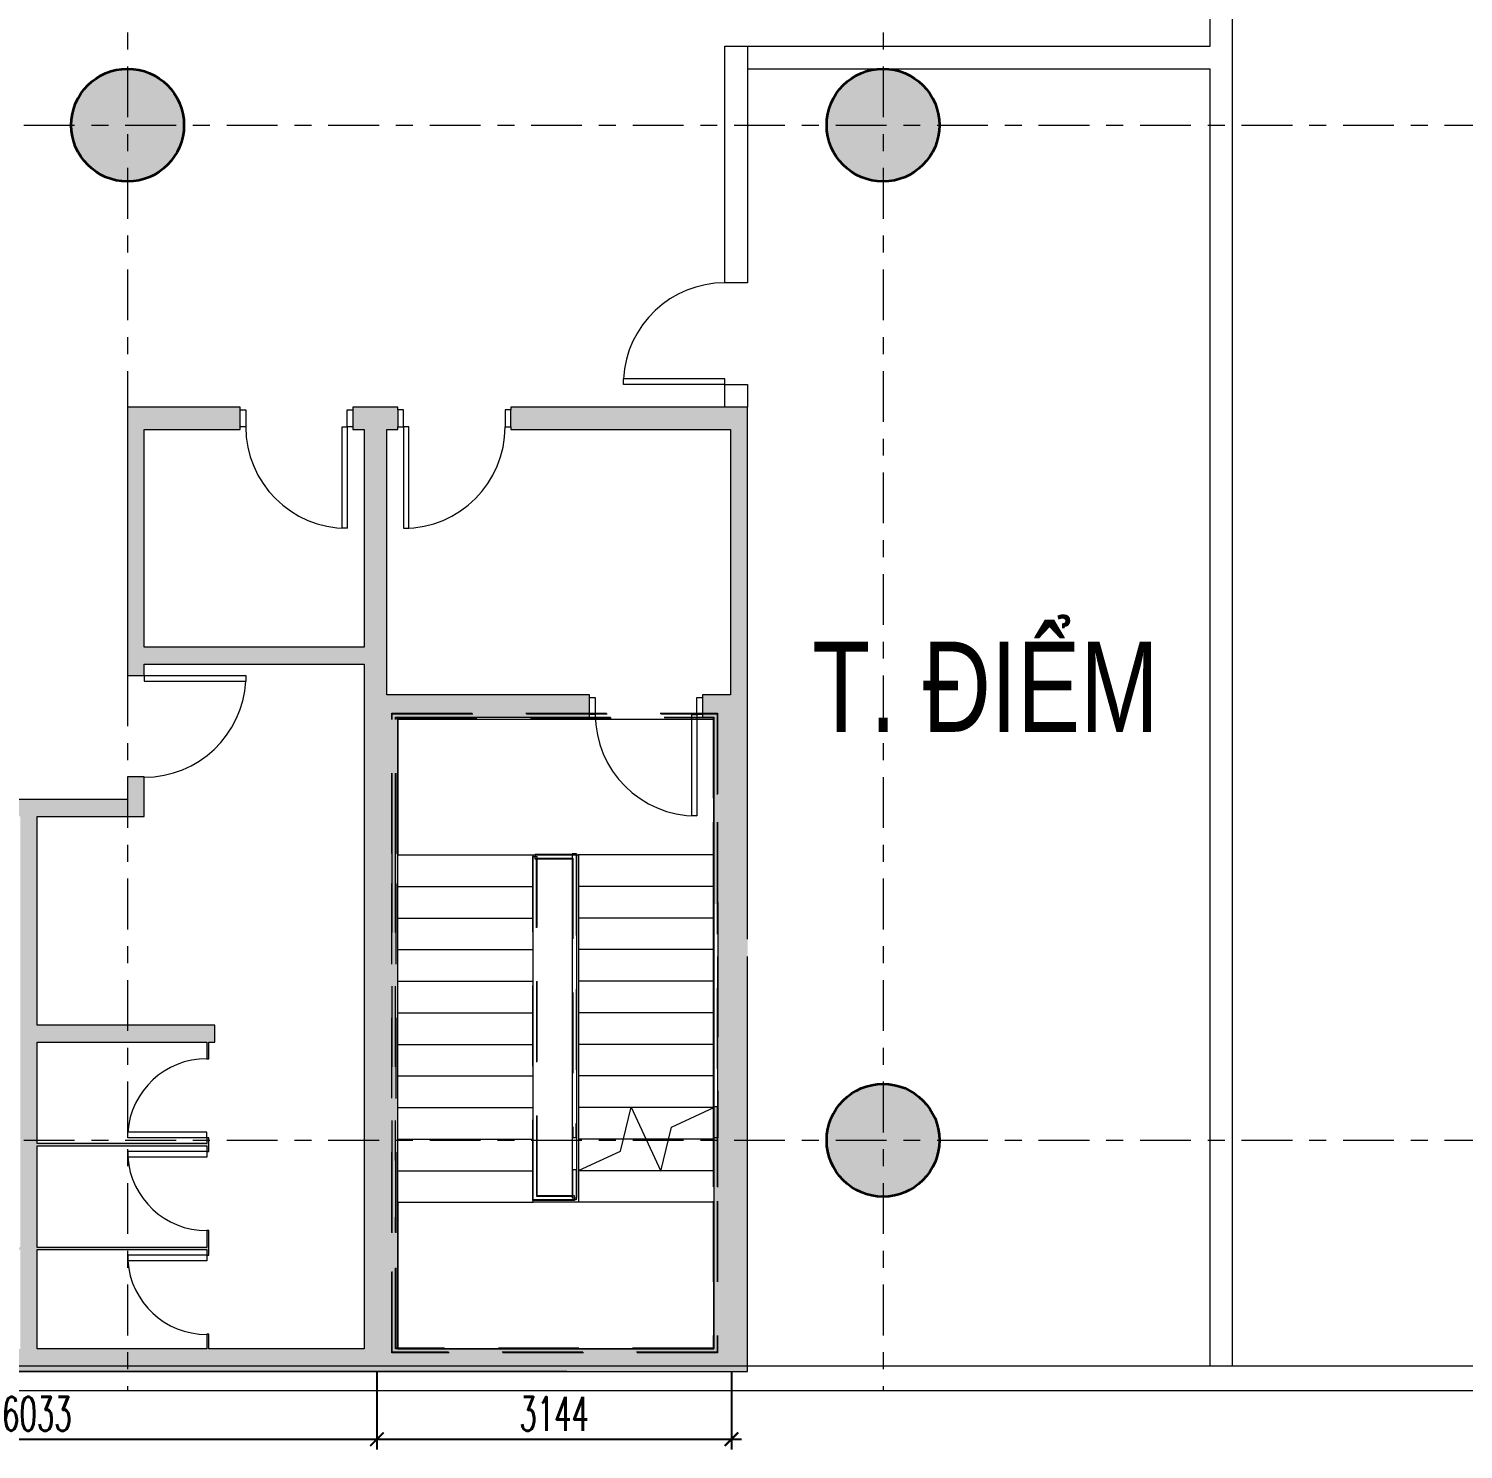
# Model space of a CAD drawing. Header units: millimetres. Extents: x 90964 to 877642, y 656808 to 1438307.
# Drawn here: x 379211 to 391934, y 1049823 to 1062418 of the extents above; entities that cross this region are included whole.
import ezdxf
from ezdxf.enums import TextEntityAlignment as Align

# ---------------------------------------------------------------- set-up
doc = ezdxf.new("R2010")
doc.units = ezdxf.units.MM
doc.header["$LTSCALE"] = 300
doc.linetypes.add('CENTER', pattern=[3, 1.5, -0.5, 0.5, -0.5])
doc.linetypes.add('Overhead', pattern=[3.96875, 2.38125, -1.5875])
doc.layers.get('Defpoints').update_dxf_attribs({"color": 6})
for name, color, linetype, lineweight in [('A-COT VACH', 2, 'Continuous', 35), ('A-DOOR', 31, 'Continuous', 9), ('A-DOOR-FRAM', 31, 'Continuous', 9), ('A-FLOR-HRAL', 11, 'Continuous', 9), ('A-FLOR-HRAL-MBND', 5, 'Overhead', 9), ('A-HATCH', 251, 'Continuous', 5), ('A-NET THAY', 125, 'Continuous', 18), ('A-TEXT', 9, 'Continuous', 18), ('A-TRUC', 250, 'CENTER', 5), ('A-WALL', 113, 'Continuous', 9), ('A-WALL-PATT', 111, 'Continuous', 9), ('S-STRS', 31, 'Continuous', 9), ('S-STRS-MBND', 31, 'Overhead', 9)]:
    doc.layers.add(name, color=color, linetype=linetype, lineweight=lineweight)
doc.styles.add('A1-arial', font='arial.ttf', dxfattribs={"width": 0.8})
doc.styles.add('A1-vnsimli', font='vnsimli.shx', dxfattribs={"width": 0.6})
doc.dimstyles.new('A1_DIM150', dxfattribs={"dimscale": 1.5, "dimtxt": 200, "dimasz": 80, "dimexe": 60, "dimexo": 0, "dimgap": 50, "dimtad": 1, "dimdec": 0, "dimzin": 0, "dimdsep": 46, "dimtxsty": 'A1-vnsimli', "dimblk1": 'ARCHTICK', "dimblk2": 'ARCHTICK', "dimsah": 1, "dimcen": 150, "dimdle": 60, "dimclrd": 256, "dimclre": 256, "dimclrt": 6, "dimadec": 0, "dimazin": 0, "dimtfac": 1, "dimtdec": 0, "dimtix": 1, "dimtmove": 2, "dimatfit": 3, "dimfxl": 1, "dimtvp": 0.833333, "dimtolj": 1, "dimtzin": 0, "dimarcsym": 0})

# ---------------------------------------------------------------- blocks, each defined once
blk = doc.blocks.new('Railing - Railing-1480362-Option 5 Floor Plans')
at = {"layer": 'A-FLOR-HRAL-MBND'}
for p, q in [((-106422, -29073), (-106305, -28713)), ((-106384, -29054), (-106285, -28751)), ((-106305, -28713), (-103395, -29659)), ((-106285, -28751), (-103433, -29678)), ((-106165, -29157), (-106422, -29073)), ((-106156, -29128), (-106384, -29054)), ((-105899, -29243), (-105890, -29215)), ((-103513, -30019), (-105899, -29243)), ((-103532, -29982), (-105890, -29215)), ((-103433, -29678), (-103532, -29982)), ((-103395, -29659), (-103513, -30019))]:
    blk.add_line(p, q, dxfattribs=at)
blk = doc.blocks.new('Railing - Railing-1480373-Option 5 Floor Plans')
at = {"layer": 'A-FLOR-HRAL-MBND'}
for p, q in [((-108093, -29845), (-107202, -27106)), ((-108055, -29826), (-107183, -27143)), ((-107202, -27106), (-106194, -27433)), ((-107183, -27143), (-106203, -27462)), ((-106203, -27462), (-105937, -27549)), ((-106194, -27433), (-105928, -27520)), ((-105937, -27549), (-103008, -28501)), ((-105928, -27520), (-102999, -28473)), ((-102999, -28473), (-101819, -28856)), ((-103008, -28501), (-101857, -28875)), ((-101857, -28875), (-102729, -31558)), ((-101819, -28856), (-102710, -31596)), ((-106819, -30260), (-108093, -29845)), ((-106809, -30231), (-108055, -29826)), ((-106020, -30519), (-106819, -30260)), ((-106011, -30491), (-106809, -30231)), ((-106286, -30433), (-106277, -30404)), ((-103880, -31184), (-106277, -30404)), ((-103890, -31212), (-106286, -30433)), ((-103623, -31299), (-103890, -31212)), ((-103614, -31270), (-103880, -31184)), ((-102729, -31558), (-103614, -31270)), ((-102710, -31596), (-103623, -31299))]:
    blk.add_line(p, q, dxfattribs=at)
blk = doc.blocks.new('Top Rail Type - Top Rail_Internal_-V16-Option 5 Floor Plans')
at = {"layer": 'A-FLOR-HRAL', "linetype": 'Overhead'}
for p, q in [((-106422, -29058), (-106308, -28706)), ((-106308, -28706), (-103408, -29649)), ((-106384, -29070), (-106282, -28757)), ((-106282, -28757), (-103420, -29687)), ((-106422, -29058), (-106384, -29070)), ((-106409, -29083), (-106397, -29045)), ((-106167, -29162), (-106409, -29083)), ((-106154, -29124), (-106397, -29045)), ((-105901, -29248), (-105888, -29210)), ((-103509, -30026), (-105901, -29248)), ((-103535, -29975), (-105888, -29210)), ((-103433, -29662), (-103535, -29975)), ((-103395, -29675), (-103509, -30026)), ((-103395, -29675), (-103433, -29662)), ((-103408, -29649), (-103420, -29687))]:
    blk.add_line(p, q, dxfattribs=at)
at = {"layer": 'A-FLOR-HRAL'}
for p, q in [((-106154, -29124), (-106167, -29162)), ((-103492, -29989), (-106154, -29124)), ((-103504, -30027), (-106167, -29162)), ((-103504, -30027), (-103492, -29989))]:
    blk.add_line(p, q, dxfattribs=at)
blk = doc.blocks.new('Top Rail Type - Top Rail_Internal_-V17-Option 5 Floor Plans')
at = {"layer": 'A-FLOR-HRAL', "linetype": 'Overhead'}
for p, q in [((-108100, -29848), (-107206, -27099)), ((-107206, -27099), (-106192, -27429)), ((-108049, -29823), (-107180, -27150)), ((-107180, -27150), (-106205, -27467)), ((-106205, -27467), (-103010, -28506)), ((-106192, -27429), (-102997, -28468)), ((-102997, -28468), (-101813, -28853)), ((-103010, -28506), (-101863, -28879)), ((-101863, -28879), (-102732, -31552)), ((-101813, -28853), (-102707, -31602)), ((-106820, -30264), (-108100, -29848)), ((-106808, -30226), (-108049, -29823)), ((-106022, -30524), (-106820, -30264)), ((-106009, -30486), (-106808, -30226)), ((-106288, -30438), (-106275, -30400)), ((-103612, -31265), (-106275, -30400)), ((-103625, -31303), (-106288, -30438)), ((-102732, -31552), (-103612, -31265)), ((-102707, -31602), (-103625, -31303))]:
    blk.add_line(p, q, dxfattribs=at)
at = {"layer": 'A-FLOR-HRAL'}
for p, q in [((-106009, -30486), (-106022, -30524)), ((-104304, -31083), (-106022, -30524)), ((-104291, -31045), (-106009, -30486))]:
    blk.add_line(p, q, dxfattribs=at)
blk = doc.blocks.new('M_Single-Flush - 900 X 2100-697387-Option 5 Floor Plans')
at = {"layer": 'A-DOOR'}
for p, q in [((400, -75), (400, -975)), ((450, -75), (400, -75)), ((450, -75), (450, -975)), ((450, -975), (400, -975))]:
    blk.add_line(p, q, dxfattribs=at)
blk.add_arc((450, -75), 902, 180, 266.8212, dxfattribs=at)
blk = doc.blocks.new('M_Single-Flush - 700 X 2100-697495-Option 5 Floor Plans')
at = {"layer": 'A-DOOR'}
for p, q in [((300, -10), (300, -710)), ((350, -10), (300, -10)), ((350, -10), (350, -710)), ((350, -710), (300, -710))]:
    blk.add_line(p, q, dxfattribs=at)
blk.add_arc((350, -10), 702, 180, 265.9138, dxfattribs=at)
blk = doc.blocks.new('M_Single-Flush - 700 X 2100-697474-Option 5 Floor Plans')
at = {"layer": 'A-DOOR'}
for p, q in [((300, 10), (300, 710)), ((350, 710), (300, 710)), ((350, 10), (350, 710)), ((350, 10), (300, 10))]:
    blk.add_line(p, q, dxfattribs=at)
blk.add_arc((350, 10), 702, 94.0862, 180, dxfattribs=at)
blk = doc.blocks.new('M_Door-Passage-Single-Flush - M_Door-Passage-Single-Flush-718217-Option 5 Floor Plans')
at = {"layer": 'A-DOOR'}
for p, q in [((450, 981.35), (405, 981.35)), ((405, 981.35), (405, 81.35)), ((450, 81.35), (450, 981.35)), ((405, 81.35), (450, 81.35))]:
    blk.add_line(p, q, dxfattribs=at)
blk.add_arc((450, 81.35), 900, 90, 180, dxfattribs=at)
at = {"layer": 'A-DOOR-FRAM'}
for p, q in [((-450, 81.35), (-500, 81.35)), ((-500, 81.35), (-500, -68.65)), ((-450, -68.65), (-450, 81.35)), ((450, 81.35), (450, -68.65)), ((500, 81.35), (450, 81.35)), ((500, -68.65), (500, 81.35)), ((-500, -68.65), (-450, -68.65)), ((450, -68.65), (500, -68.65))]:
    blk.add_line(p, q, dxfattribs=at)
blk = doc.blocks.new('M_Door-Passage-Single-Flush - M_Door-Passage-Single-Flush-756115-Option 5 Floor Plans')
at = {"layer": 'A-DOOR'}
for p, q in [((405, -81.35), (450, -81.35)), ((405, -981.35), (405, -81.35)), ((450, -81.35), (450, -981.35)), ((450, -981.35), (405, -981.35))]:
    blk.add_line(p, q, dxfattribs=at)
blk.add_arc((450, -81.35), 900, 180, 270, dxfattribs=at)
at = {"layer": 'A-DOOR-FRAM'}
for p, q in [((-500, 68.65), (-450, 68.65)), ((-500, -81.35), (-500, 68.65)), ((-450, 68.65), (-450, -81.35)), ((450, 68.65), (500, 68.65)), ((450, -81.35), (450, 68.65)), ((500, 68.65), (500, -81.35)), ((-450, -81.35), (-500, -81.35)), ((500, -81.35), (450, -81.35))]:
    blk.add_line(p, q, dxfattribs=at)
blk = doc.blocks.new('LUOICOT THAPDOI')
at = {"layer": 'A-HATCH'}
h = blk.add_hatch(color=256, dxfattribs=at)
h.dxf.hatch_style = 1
edge = h.paths.add_edge_path()
edge.add_arc((220998, 1226625), 500, 0, 360)
edge = h.paths.add_edge_path()
edge.add_arc((233598, 1226625), 500, 0, 360)
edge = h.paths.add_edge_path()
edge.add_arc((246198, 1226625), 500, 0, 360)
edge = h.paths.add_edge_path()
edge.add_arc((246198, 1217625), 500, 0, 360)
edge = h.paths.add_edge_path()
edge.add_arc((233598, 1217625), 500, 0, 360)
edge = h.paths.add_edge_path()
edge.add_arc((220998, 1217625), 500, 0, 360)
edge = h.paths.add_edge_path()
edge.add_arc((214298, 1226625), 500, 0, 360)
edge = h.paths.add_edge_path()
edge.add_arc((201698, 1226625), 500, 0, 360)
edge = h.paths.add_edge_path()
edge.add_arc((194998, 1226625), 500, 0, 360)
edge = h.paths.add_edge_path()
edge.add_arc((182398, 1226625), 500, 0, 360)
edge = h.paths.add_edge_path()
edge.add_arc((169798, 1226625), 500, 0, 360)
edge = h.paths.add_edge_path()
edge.add_arc((169798, 1217625), 500, 0, 360)
edge = h.paths.add_edge_path()
edge.add_arc((169798, 1208625), 500, 0, 360)
edge = h.paths.add_edge_path()
edge.add_arc((169798, 1199625), 500, 0, 360)
edge = h.paths.add_edge_path()
edge.add_arc((182398, 1199625), 500, 0, 360)
edge = h.paths.add_edge_path()
edge.add_arc((182398, 1208625), 500, 0, 360)
edge = h.paths.add_edge_path()
edge.add_arc((182398, 1217625), 500, 0, 360)
edge = h.paths.add_edge_path()
edge.add_arc((194998, 1217625), 500, 0, 360)
edge = h.paths.add_edge_path()
edge.add_arc((194998, 1208625), 500, 0, 360)
edge = h.paths.add_edge_path()
edge.add_arc((194998, 1199625), 500, 0, 360)
edge = h.paths.add_edge_path()
edge.add_arc((201698, 1208625), 500, 0, 360)
edge = h.paths.add_edge_path()
edge.add_arc((214298, 1208625), 500, 0, 360)
edge = h.paths.add_edge_path()
edge.add_arc((220998, 1208625), 500, 0, 360)
edge = h.paths.add_edge_path()
edge.add_arc((220998, 1199625), 500, 0, 360)
edge = h.paths.add_edge_path()
edge.add_arc((233598, 1199625), 500, 0, 360)
edge = h.paths.add_edge_path()
edge.add_arc((233598, 1208625), 500, 0, 360)
edge = h.paths.add_edge_path()
edge.add_arc((246198, 1208625), 500, 0, 360)
edge = h.paths.add_edge_path()
edge.add_arc((246198, 1199625), 500, 0, 360)
at = {"layer": 'A-COT VACH'}
for centre in [(214298, 1208625), (220998, 1208625), (220998, 1199625)]:
    blk.add_circle(centre, 500, dxfattribs=at)
at = {"layer": 'A-TRUC'}
for p, q in [((214298, 1228945), (214298, 1197405)), ((220998, 1228945), (220998, 1197405)), ((167478, 1208625), (248518, 1208625)), ((167478, 1199625), (248518, 1199625))]:
    blk.add_line(p, q, dxfattribs=at)
blk = doc.blocks.new('_ArchTick')
at = {"color": 0, "linetype": 'ByBlock', "const_width": 0.15}
blk.add_lwpolyline([(-0.5, -0.5), (0.5, 0.5)], dxfattribs=at)
blk = doc.blocks.new('*D367')
at = {"layer": 'A-NET THAY', "lineweight": -2, "transparency": 16777216}
for p, q in [((376266, 1050513), (376266, 1049823)), ((382299, 1050513), (382299, 1049823)), ((376176, 1049913), (382389, 1049913))]:
    blk.add_line(p, q, dxfattribs=at)
at = {"layer": 'Defpoints', "color": 0, "transparency": 16777216}
for p in [(376266, 1050513), (382299, 1050513), (382299, 1049913)]:
    blk.add_point(p, dxfattribs=at)
at = {"layer": 'A-NET THAY', "lineweight": -2, "transparency": 16777216, "xscale": 120, "yscale": 120, "zscale": 120}
for p, rotation in [((376266, 1049913), 180.0000000000039), ((382299, 1049913), 3.867554492659636e-12)]:
    blk.add_blockref('_ArchTick', p, dxfattribs=dict(at, rotation=rotation))
at = {"layer": 'A-NET THAY', "color": 6, "transparency": 16777216, "insert": (379283, 1050138), "char_height": 300, "attachment_point": 5, "style": 'A1-vnsimli'}
blk.add_mtext('\\A1;6033', dxfattribs=at)
blk = doc.blocks.new('*D368')
at = {"layer": 'A-NET THAY', "lineweight": -2, "transparency": 16777216}
for p, q in [((382299, 1050513), (382299, 1049823)), ((385443, 1050513), (385443, 1049823)), ((382209, 1049913), (385533, 1049913))]:
    blk.add_line(p, q, dxfattribs=at)
at = {"layer": 'Defpoints', "color": 0, "transparency": 16777216}
for p in [(382299, 1050513), (385443, 1050513), (385443, 1049913)]:
    blk.add_point(p, dxfattribs=at)
at = {"layer": 'A-NET THAY', "lineweight": -2, "transparency": 16777216, "xscale": 120, "yscale": 120, "zscale": 120}
for p, rotation in [((382299, 1049913), 180.0000000000039), ((385443, 1049913), 3.867554492659636e-12)]:
    blk.add_blockref('_ArchTick', p, dxfattribs=dict(at, rotation=rotation))
at = {"layer": 'A-NET THAY', "color": 6, "transparency": 16777216, "insert": (383871, 1050138), "char_height": 300, "attachment_point": 5, "style": 'A1-vnsimli'}
blk.add_mtext('\\A1;3144', dxfattribs=at)

msp = doc.modelspace()

# ---------------------------------------------------------------- hatches: boundary and pattern name
at = {"layer": 'A-WALL-PATT'}
h = msp.add_hatch(color=256, dxfattribs=at)
h.paths.add_polyline_path([(380235.6, 1055783.7), (380085.6, 1055783.7), (380085.6, 1055583.7), (380235.6, 1055583.7)], flags=0)
h.paths.add_polyline_path([(380235.6, 1059063.3), (380085.6, 1059063.3), (380085.6, 1056683.7), (380235.6, 1056683.7), (380235.6, 1058863.3)], flags=0)
h = msp.add_hatch(color=256, dxfattribs=at)
h.paths.add_polyline_path([(385585.6, 1058863.3), (385585.6, 1059063.3), (383485.6, 1059063.3), (383485.6, 1058863.3), (385435.6, 1058863.3)], flags=0)
h.paths.add_polyline_path([(382485.6, 1058863.3), (382485.6, 1059063.3), (382085.6, 1059063.3), (382085.6, 1058863.3), (382385.6, 1058863.3)], flags=0)
h.paths.add_polyline_path([(381085.6, 1058888.3), (381085.6, 1059063.3), (380235.6, 1059063.3), (380235.6, 1058863.3), (381085.6, 1058863.3)], flags=0)
for points in [[(382385.6, 1056413.3), (382385.6, 1058863.3), (382185.6, 1058863.3), (382185.6, 1056413.3)], [(385585.6, 1058863.3), (385435.6, 1058863.3), (385435.6, 1056413.3), (385585.6, 1056413.3), (385585.6, 1057438.7)], [(382185.6, 1056933.7), (380235.6, 1056933.7), (380235.6, 1056783.7), (382185.6, 1056783.7)], [(382485.6, 1050713.3), (382485.6, 1056413.3), (382185.6, 1056413.3), (382185.6, 1050713.3)], [(380235.6, 1055433.7), (380235.6, 1055583.7), (378635.6, 1055583.7), (378635.6, 1055433.7), (379285.6, 1055433.7)], [(379285.6, 1050713.3), (379285.6, 1055433.7), (379135.6, 1055433.7), (379135.6, 1050713.3)], [(380860.6, 1053433.7), (380860.6, 1053583.7), (379285.6, 1053583.7), (379285.6, 1053433.7), (380809.4, 1053433.7)], [(380789.4, 1052533.7), (379285.6, 1052533.7), (379285.6, 1052513.7), (380789.4, 1052513.7)], [(383455.7, 1050713.3), (376385.6, 1050713.3), (376385.6, 1050513.3), (383455.7, 1050513.3)], [(385285.6, 1050513.3), (385285.6, 1050713.3), (383455.7, 1050713.3), (383455.7, 1050513.3)]]:
    msp.add_hatch(color=256, dxfattribs=at).paths.add_polyline_path(points, flags=0)
h = msp.add_hatch(color=256, dxfattribs=at)
h.paths.add_polyline_path([(385435.6, 1056513.3), (385185.6, 1056513.3), (385185.6, 1056313.3), (385285.6, 1056313.3), (385285.6, 1056413.3), (385435.6, 1056413.3)], flags=0)
h.paths.add_polyline_path([(384185.6, 1056338.3), (384185.6, 1056513.3), (382385.6, 1056513.3), (382385.6, 1056413.3), (382485.6, 1056413.3), (382485.6, 1056313.3), (384185.6, 1056313.3)], flags=0)
h = msp.add_hatch(color=256, dxfattribs=at)
h.paths.add_polyline_path([(385585.6, 1052655.1), (385585.6, 1056413.3), (385285.6, 1056413.3), (385285.6, 1050513.3), (385585.6, 1050513.3)], flags=0)
h.paths.add_polyline_path([(385331, 1053851), (385331, 1052853.1), (385291, 1052853.1), (385291, 1054658.6), (385331, 1054658.6), (385331, 1054449)], flags=0)
h = msp.add_hatch(color=256, dxfattribs=at)
h.paths.add_polyline_path([(380809.4, 1050843.7), (380789.4, 1050843.7), (380789.4, 1050713.3), (380809.4, 1050713.3)], flags=0)
h.paths.add_polyline_path([(380809.4, 1051543.7), (380809.4, 1051763.7), (380789.4, 1051763.7), (380789.4, 1051543.7)], flags=0)
h.paths.add_polyline_path([(380809.4, 1053283.7), (380809.4, 1053433.7), (380789.4, 1053433.7), (380789.4, 1053283.7)], flags=0)
h.paths.add_polyline_path([(380809.4, 1052583.7), (380789.4, 1052583.7), (380789.4, 1052463.7), (380809.4, 1052463.7)], flags=0)
h = msp.add_hatch(color=256, dxfattribs=at)
h.paths.add_polyline_path([(380789.4, 1051613.7), (379285.6, 1051613.7), (379285.6, 1051593.7), (380789.4, 1051593.7)], flags=0)
h.paths.add_polyline_path([(379135.6, 1051593.7), (379135.6, 1051613.7), (377590.2, 1051613.7), (377590.2, 1051593.7)], flags=0)

# ---------------------------------------------------------------- linework, layer by layer
at = {"layer": 'A-WALL'}
for p, q in [((389687.5, 1062263.3), (389687.5, 1063238.6)), ((389887.5, 1050563.3), (389887.5, 1063238.6)), ((385585.6, 1062263.3), (389687.5, 1062263.3)), ((385585.6, 1062063.3), (389687.5, 1062063.3)), ((389687.5, 1050563.3), (389687.5, 1062063.3))]:
    msp.add_line(p, q, dxfattribs=at)
at = {"layer": 'A-WALL', "lineweight": 18}
for p, q in [((380085.6, 1059063.3), (380085.6, 1056683.7)), ((381085.6, 1059063.3), (380085.6, 1059063.3)), ((381085.6, 1059038.3), (381085.6, 1059063.3)), ((382485.6, 1059063.3), (382085.6, 1059063.3)), ((382085.6, 1059063.3), (382085.6, 1059038.3)), ((382485.6, 1059038.3), (382485.6, 1059063.3)), ((385585.6, 1059063.3), (383485.6, 1059063.3)), ((383485.6, 1059063.3), (383485.6, 1059038.3)), ((385585.6, 1056413.3), (385585.6, 1059063.3)), ((380235.6, 1056933.7), (380235.6, 1058863.3)), ((380235.6, 1058863.3), (381085.6, 1058863.3)), ((381085.6, 1058863.3), (381085.6, 1058888.3)), ((382085.6, 1058888.3), (382085.6, 1058863.3)), ((382085.6, 1058863.3), (382185.6, 1058863.3)), ((382185.6, 1058863.3), (382185.6, 1056933.7)), ((382385.6, 1058863.3), (382485.6, 1058863.3)), ((382385.6, 1056513.3), (382385.6, 1058863.3)), ((382485.6, 1058863.3), (382485.6, 1058888.3)), ((383485.6, 1058888.3), (383485.6, 1058863.3)), ((383485.6, 1058863.3), (385435.6, 1058863.3)), ((385435.6, 1058863.3), (385435.6, 1056513.3)), ((382185.6, 1056933.7), (380235.6, 1056933.7)), ((380235.6, 1056683.7), (380235.6, 1056783.7)), ((380235.6, 1056783.7), (382185.6, 1056783.7)), ((382185.6, 1056783.7), (382185.6, 1056413.3)), ((380085.6, 1056683.7), (380235.6, 1056683.7)), ((382185.6, 1056413.3), (382185.6, 1050713.3)), ((384185.6, 1056513.3), (382385.6, 1056513.3)), ((384185.6, 1056488.3), (384185.6, 1056513.3)), ((385435.6, 1056513.3), (385185.6, 1056513.3)), ((385185.6, 1056513.3), (385185.6, 1056488.3)), ((385585.6, 1054344.6), (385585.6, 1056413.3)), ((382485.6, 1050713.3), (382485.6, 1056313.3)), ((382485.6, 1056313.3), (384185.6, 1056313.3)), ((384185.6, 1056313.3), (384185.6, 1056338.3)), ((385185.6, 1056338.3), (385185.6, 1056313.3)), ((385185.6, 1056313.3), (385285.6, 1056313.3)), ((385285.6, 1056313.3), (385285.6, 1050713.3)), ((380235.6, 1055783.7), (380085.6, 1055783.7)), ((380085.6, 1055783.7), (380085.6, 1055583.7)), ((380235.6, 1055433.7), (380235.6, 1055783.7)), ((380085.6, 1055583.7), (378635.6, 1055583.7)), ((379285.6, 1055433.7), (380235.6, 1055433.7)), ((379285.6, 1053583.7), (379285.6, 1055433.7)), ((385585.6, 1050513.3), (385585.6, 1054193.6)), ((380860.6, 1053583.7), (379285.6, 1053583.7)), ((380860.6, 1053433.7), (380860.6, 1053583.7)), ((379285.6, 1052533.7), (379285.6, 1053433.7)), ((379285.6, 1053433.7), (380789.4, 1053433.7)), ((380789.4, 1053433.7), (380789.4, 1053283.7)), ((380809.4, 1053433.7), (380860.6, 1053433.7)), ((380809.4, 1053283.7), (380809.4, 1053433.7)), ((380789.4, 1053283.7), (380809.4, 1053283.7)), ((380789.4, 1052583.7), (380789.4, 1052533.7)), ((380809.4, 1052583.7), (380789.4, 1052583.7)), ((380809.4, 1052463.7), (380809.4, 1052583.7)), ((380789.4, 1052533.7), (379285.6, 1052533.7)), ((379285.6, 1051613.7), (379285.6, 1052513.7)), ((379285.6, 1052513.7), (380789.4, 1052513.7)), ((380789.4, 1052513.7), (380789.4, 1052463.7)), ((380789.4, 1052463.7), (380809.4, 1052463.7)), ((380789.4, 1051763.7), (380789.4, 1051613.7)), ((380809.4, 1051763.7), (380789.4, 1051763.7)), ((380809.4, 1051543.7), (380809.4, 1051763.7)), ((380789.4, 1051613.7), (379285.6, 1051613.7)), ((379285.6, 1050713.3), (379285.6, 1051593.7)), ((379285.6, 1051593.7), (380789.4, 1051593.7)), ((380789.4, 1051593.7), (380789.4, 1051543.7)), ((380789.4, 1051543.7), (380809.4, 1051543.7)), ((380789.4, 1050843.7), (380789.4, 1050713.3)), ((380809.4, 1050843.7), (380789.4, 1050843.7)), ((380809.4, 1050713.3), (380809.4, 1050843.7)), ((380789.4, 1050713.3), (379285.6, 1050713.3)), ((382185.6, 1050713.3), (380809.4, 1050713.3)), ((385285.6, 1050713.3), (382485.6, 1050713.3)), ((333487.6, 1050563.3), (414087.6, 1050563.3)), ((383982.7, 1050513.3), (364296.6, 1050513.3)), ((376385.6, 1050513.3), (385585.6, 1050513.3)), ((333267.6, 1050343.3), (414307.6, 1050343.3))]:
    msp.add_line(p, q, dxfattribs=at)
at = {"layer": 'A-WALL'}
for points in [[(385385.6, 1062263.3), (385585.6, 1062263.3), (385585.6, 1060163.3), (385385.6, 1060163.3)], [(385385.6, 1059263.3), (385585.6, 1059263.3), (385585.6, 1059063.3), (385385.6, 1059063.3)]]:
    msp.add_lwpolyline(points, close=True, dxfattribs=at)
at = {"layer": 'S-STRS'}
for p, q in [((385285.6, 1055093.3), (384085.6, 1055093.3)), ((384085.6, 1055093.3), (384085.6, 1054813.3)), ((384085.6, 1054813.3), (384085.6, 1054533.3)), ((385285.6, 1054813.3), (384085.6, 1054813.3)), ((384085.6, 1054533.3), (384085.6, 1054253.3)), ((385285.6, 1054533.3), (384085.6, 1054533.3)), ((384085.6, 1054253.3), (384085.6, 1053973.3)), ((385285.6, 1054253.3), (384085.6, 1054253.3)), ((384085.6, 1053973.3), (384085.6, 1053693.3)), ((385285.6, 1053973.3), (384085.6, 1053973.3)), ((384085.6, 1053693.3), (384085.6, 1053413.3)), ((385285.6, 1053693.3), (384085.6, 1053693.3)), ((384085.6, 1053413.3), (384085.6, 1053133.3)), ((385285.6, 1053413.3), (384085.6, 1053413.3)), ((384085.6, 1053133.3), (384085.6, 1052853.3)), ((385285.6, 1053133.3), (384085.6, 1053133.3)), ((384085.6, 1052853.3), (384085.6, 1052573.3)), ((384552.7, 1052853.3), (384085.6, 1052853.3)), ((385285.6, 1052853.3), (384555, 1052853.3)), ((384085.6, 1052573.3), (384085.6, 1052293.6)), ((384484.7, 1052573.3), (384085.6, 1052573.3)), ((384886.5, 1052573.3), (384685.6, 1052573.3)), ((384818.5, 1052293.3), (384816.2, 1052293.3))]:
    msp.add_line(p, q, dxfattribs=at)
at = {"layer": 'S-STRS', "linetype": 'Overhead'}
for p, q in [((385285.6, 1055093.3), (384085.6, 1055093.3)), ((385285.6, 1054813.3), (384085.6, 1054813.3)), ((385285.6, 1054533.3), (384085.6, 1054533.3)), ((385285.6, 1054253.3), (384085.6, 1054253.3)), ((385285.6, 1053973.3), (384085.6, 1053973.3)), ((385285.6, 1053693.3), (384085.6, 1053693.3)), ((385285.6, 1053413.3), (384085.6, 1053413.3)), ((385285.6, 1053133.3), (384085.6, 1053133.3)), ((384552.7, 1052853.3), (384085.6, 1052853.3)), ((385285.6, 1052853.3), (384555, 1052853.3)), ((384484.7, 1052573.3), (384085.6, 1052573.3)), ((384886.5, 1052573.3), (384685.6, 1052573.3)), ((384818.5, 1052293.3), (384816.2, 1052293.3))]:
    msp.add_line(p, q, dxfattribs=at)
at = {"layer": 'S-STRS-MBND', "linetype": 'Continuous'}
for p, q in [((382485.6, 1056293.3), (382485.6, 1055093.3)), ((385285.6, 1056293.3), (382485.6, 1056293.3)), ((385285.6, 1055093.3), (385285.6, 1056293.3)), ((382485.6, 1055093.3), (383685.6, 1055093.3)), ((382485.6, 1052013.3), (382485.6, 1055093.3)), ((382485.6, 1055093.3), (383685.6, 1055093.3)), ((383685.6, 1055093.3), (384085.6, 1055093.3)), ((383685.6, 1052013.3), (383685.6, 1055093.3)), ((385285.6, 1055093.3), (384085.6, 1055093.3)), ((384085.6, 1055093.3), (384085.6, 1052573.3)), ((385285.6, 1055093.3), (384085.6, 1055093.3)), ((385285.6, 1055093.3), (385285.6, 1052573.3)), ((382485.6, 1054813.3), (383685.6, 1054813.3)), ((382485.6, 1054813.3), (383685.6, 1054813.3)), ((385285.6, 1054813.3), (384085.6, 1054813.3)), ((385285.6, 1054813.3), (384085.6, 1054813.3)), ((382485.6, 1054533.3), (383685.6, 1054533.3)), ((382485.6, 1054533.3), (383685.6, 1054533.3)), ((385285.6, 1054533.3), (384085.6, 1054533.3)), ((385285.6, 1054533.3), (384085.6, 1054533.3)), ((382485.6, 1054253.3), (383685.6, 1054253.3)), ((382485.6, 1054253.3), (383685.6, 1054253.3)), ((385285.6, 1054253.3), (384085.6, 1054253.3)), ((385285.6, 1054253.3), (384085.6, 1054253.3)), ((382485.6, 1053973.3), (383685.6, 1053973.3)), ((382485.6, 1053973.3), (383685.6, 1053973.3)), ((385285.6, 1053973.3), (384085.6, 1053973.3)), ((385285.6, 1053973.3), (384085.6, 1053973.3)), ((382485.6, 1053693.3), (383685.6, 1053693.3)), ((382485.6, 1053693.3), (383685.6, 1053693.3)), ((385285.6, 1053693.3), (384085.6, 1053693.3)), ((385285.6, 1053693.3), (384085.6, 1053693.3)), ((382485.6, 1053413.3), (383685.6, 1053413.3)), ((382485.6, 1053413.3), (383685.6, 1053413.3)), ((385285.6, 1053413.3), (384085.6, 1053413.3)), ((385285.6, 1053413.3), (384085.6, 1053413.3)), ((382485.6, 1053133.3), (383685.6, 1053133.3)), ((382485.6, 1053133.3), (383685.6, 1053133.3)), ((385285.6, 1053133.3), (384085.6, 1053133.3)), ((385285.6, 1053133.3), (384085.6, 1053133.3)), ((382485.6, 1052853.3), (383685.6, 1052853.3)), ((382485.6, 1052853.3), (383685.6, 1052853.3)), ((385285.6, 1052853.3), (384085.6, 1052853.3)), ((385285.6, 1052853.3), (384085.6, 1052853.3)), ((384459, 1052467.7), (384553.5, 1052856.6)), ((384555, 1052853.3), (384552.7, 1052853.3)), ((384555, 1052853.3), (384552.7, 1052853.3)), ((384553.5, 1052856.6), (384817.7, 1052290.1)), ((384912.2, 1052679), (385285.6, 1052853.1)), ((382485.6, 1052573.3), (383685.6, 1052573.3)), ((382485.6, 1052573.3), (383685.6, 1052573.3)), ((385285.6, 1052573.3), (384085.6, 1052573.3)), ((384685.6, 1052573.3), (384484.7, 1052573.3)), ((384685.6, 1052573.3), (384484.7, 1052573.3)), ((384817.7, 1052290.1), (384912.2, 1052679)), ((385285.6, 1052573.3), (384886.5, 1052573.3)), ((385285.6, 1052573.3), (384886.5, 1052573.3)), ((384085.6, 1052293.6), (384459, 1052467.7)), ((385285.6, 1052517.3), (385285.6, 1052013.3)), ((382485.6, 1052293.3), (383685.6, 1052293.3)), ((382485.6, 1052293.3), (383685.6, 1052293.3)), ((384085.6, 1052293.6), (384085.6, 1052013.3)), ((384816.2, 1052293.3), (384085.6, 1052293.3)), ((384816.2, 1052293.3), (384085.6, 1052293.3)), ((385285.6, 1052293.3), (384818.5, 1052293.3)), ((385285.6, 1052293.3), (384818.5, 1052293.3)), ((382485.6, 1052013.3), (382485.6, 1050713.3)), ((382485.6, 1052013.3), (383685.6, 1052013.3)), ((382485.6, 1052013.3), (383685.6, 1052013.3)), ((384085.6, 1052013.3), (383685.6, 1052013.3)), ((385285.6, 1052013.3), (384085.6, 1052013.3)), ((385285.6, 1052013.3), (384085.6, 1052013.3)), ((385285.6, 1050713.3), (385285.6, 1052013.3)), ((382485.6, 1050713.3), (385285.6, 1050713.3))]:
    msp.add_line(p, q, dxfattribs=at)

# ---------------------------------------------------------------- block references
at = {"layer": 'A-COT VACH'}
msp.add_blockref('LUOICOT THAPDOI', (165789.6, -147062), dxfattribs=at)
at = {"layer": 'A-DOOR'}
for name, p, rotation in [('M_Single-Flush - 900 X 2100-697387-Option 5 Floor Plans', (385460.6, 1059713.3), 270.000000000012), ('M_Door-Passage-Single-Flush - M_Door-Passage-Single-Flush-718217-Option 5 Floor Plans', (382985.6, 1058969.7), 180.0000000000005), ('M_Single-Flush - 900 X 2100-697387-Option 5 Floor Plans', (380160.6, 1056233.7), 90), ('M_Single-Flush - 700 X 2100-697495-Option 5 Floor Plans', (380799.4, 1052933.7), 270), ('M_Single-Flush - 700 X 2100-697474-Option 5 Floor Plans', (380799.4, 1052113.7), 90), ('M_Single-Flush - 700 X 2100-697474-Option 5 Floor Plans', (380799.4, 1051193.7), 90)]:
    msp.add_blockref(name, p, dxfattribs=dict(at, rotation=rotation))
for p in [(381585.6, 1058969.7), (384685.6, 1056419.7)]:
    msp.add_blockref('M_Door-Passage-Single-Flush - M_Door-Passage-Single-Flush-756115-Option 5 Floor Plans', p, dxfattribs=at)
at = {"layer": 'A-FLOR-HRAL', "rotation": 108.0136761594174}
for name in ['Top Rail Type - Top Rail_Internal_-V17-Option 5 Floor Plans', 'Railing - Railing-1480373-Option 5 Floor Plans', 'Top Rail Type - Top Rail_Internal_-V16-Option 5 Floor Plans', 'Railing - Railing-1480362-Option 5 Floor Plans']:
    msp.add_blockref(name, (323506.2, 1144248.8), dxfattribs=at)

# ---------------------------------------------------------------- texts
at = {"layer": 'A-TEXT', "style": 'A1-arial', "width": 0.75}
msp.add_text('T. ĐIỂM', height=800, dxfattribs=at).set_placement((387697, 1056184), align=Align.CENTER)

# ---------------------------------------------------------------- dimensions: what is measured, and where the dimension line sits
at = {"layer": 'A-NET THAY'}
for base, p1, p2, picture, middle in [((382299.2, 1049913.3), (376266.2, 1050513.3), (382299.2, 1050513.3), '*D367', (379282.7, 1050138.3)), ((385443.2, 1049913.3), (382299.2, 1050513.3), (385443.2, 1050513.3), '*D368', (383871.2, 1050138.3))]:
    dim = msp.add_linear_dim(base=base, p1=p1, p2=p2, angle=0, dimstyle='A1_DIM150', dxfattribs=at)
    dim.commit()
    dim.dimension.update_dxf_attribs({"geometry": picture, "text_midpoint": middle})

doc.saveas('drawing.dxf')
